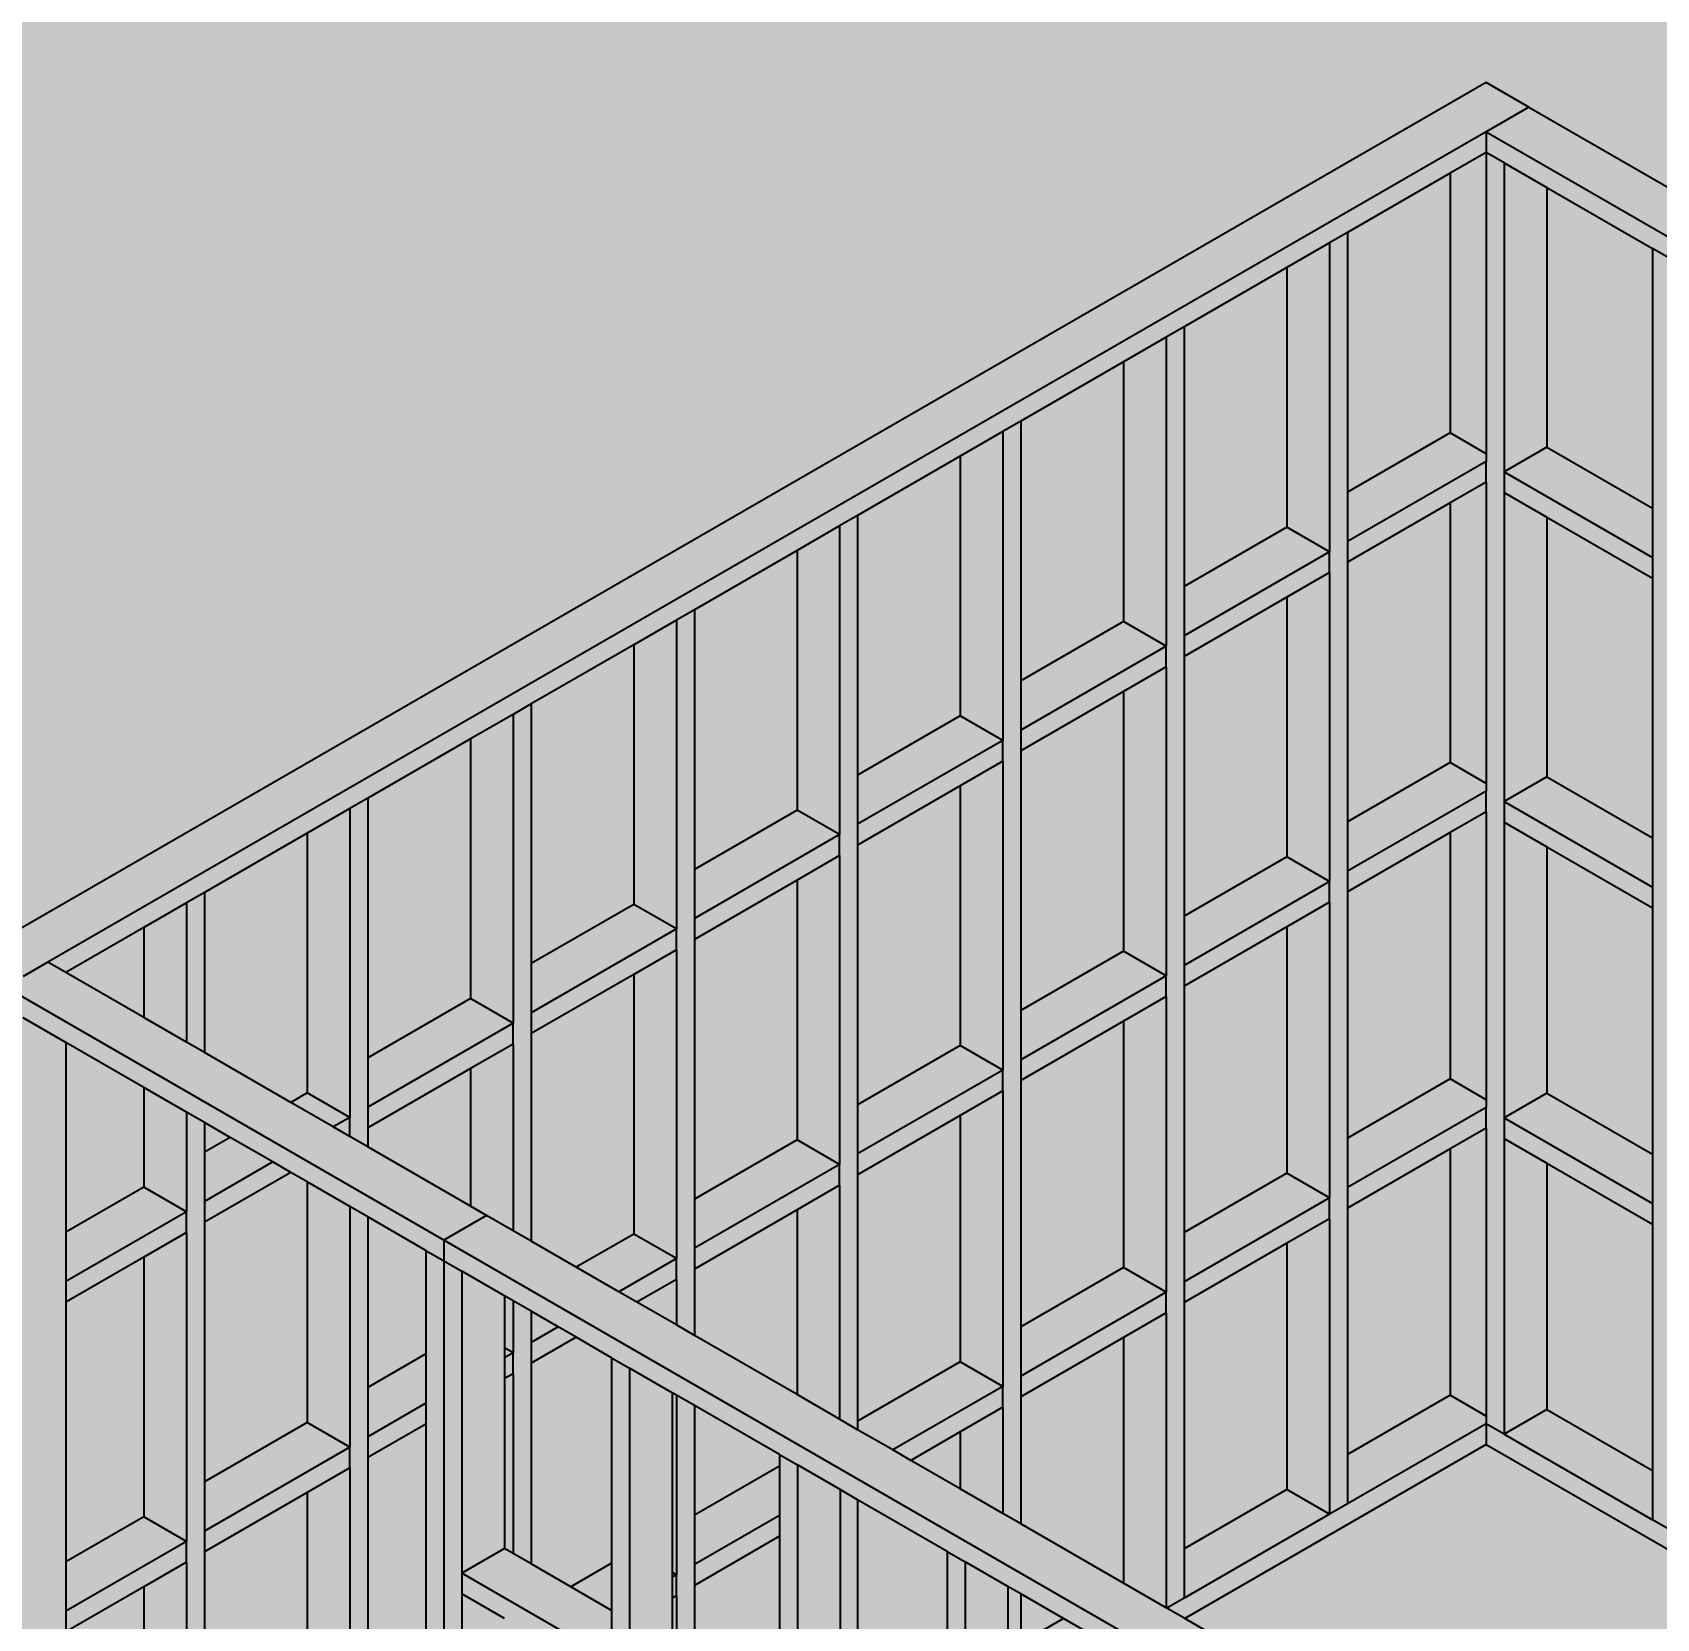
# Model space of a CAD drawing. Header units: millimetres. Extents: x 19458 to 19801, y 4351 to 4752.
# Drawn here: x 19560.17 to 19562.594, y 4524.191 to 4526.559 of the extents above; entities that cross this region are included whole.
import ezdxf

# ---------------------------------------------------------------- set-up
doc = ezdxf.new("R2010")
doc.units = ezdxf.units.MM
for name, color, linetype in [('cotas', 1, 'Continuous'), ('cotas @ 200', 1, 'Continuous'), ('cotas @ 300', 1, 'Continuous'), ('cotas @ 400', 1, 'Continuous'), ('cotas @ 500', 1, 'Continuous')]:
    doc.layers.add(name, color=color, linetype=linetype)
doc.styles.add('century gothic', font='GOTHIC.TTF')
doc.styles.add('COTAS SMC', font='GOTHIC.TTF')
doc.dimstyles.new('ANOTATIVE 100 SMCONSTRUCCIONES', dxfattribs={"dimscale": 0, "dimtxt": 0.18, "dimasz": 0.15, "dimexe": 0.18, "dimexo": 0.09, "dimgap": 0.1, "dimtad": 1, "dimzin": 0, "dimdsep": 46, "dimtxsty": 'century gothic', "dimblk1": 'FLECHA1', "dimblk2": 'FLECHA1', "dimsah": 1, "dimcen": 0.18, "dimdle": 0.075, "dimclrd": 1, "dimclre": 1, "dimclrt": 2, "dimaunit": 1, "dimadec": 0, "dimazin": 0, "dimtfac": 0.75, "dimtix": 1, "dimtmove": 2, "dimatfit": 3, "dimfxl": 0.09, "dimtvp": 1.5, "dimtfill": 1, "dimtolj": 1, "dimtzin": 0, "dimarcsym": 0})
doc.dimstyles.new('PIES SMCONSTRUCCIONES', dxfattribs={"dimscale": 0, "dimtxt": 0.18, "dimasz": 0.2, "dimexe": 0.18, "dimexo": 0, "dimgap": 0.1, "dimtad": 1, "dimdec": 0, "dimlfac": 39.370079, "dimzin": 0, "dimdsep": 46, "dimlunit": 4, "dimtxsty": 'COTAS SMC', "dimblk1": 'FLECHA1', "dimblk2": 'FLECHA1', "dimsah": 1, "dimcen": 0.2, "dimdle": 0.075, "dimclrd": 1, "dimclre": 1, "dimclrt": 2, "dimaunit": 1, "dimadec": 0, "dimazin": 0, "dimtfac": 0.75, "dimtdec": 0, "dimtix": 1, "dimtmove": 2, "dimatfit": 3, "dimfxl": 0.09, "dimtvp": 1.5, "dimtfill": 1, "dimtolj": 1, "dimtzin": 0, "dimarcsym": 0})

# ---------------------------------------------------------------- blocks, each defined once
blk = doc.blocks.new('FLECHA1')
at = {"color": 4}
blk.add_line((-0.246176, -0.248081), (0.248081, 0.25), dxfattribs=at)
at = {"color": 1}
blk.add_line((-1, 0), (0.496162, 0), dxfattribs=at)
blk = doc.blocks.new('*D1729')
at = {"layer": 'cotas', "color": 1, "lineweight": -2, "transparency": 16777216}
for p, q in [((19614.326, 4625.8448), (19614.326, 4700.8448)), ((19570.9836, 4550.8448), (19524.326, 4550.8448)), ((19614.326, 4548.4298), (19614.326, 4550.8448)), ((19570.5339, 4548.4298), (19524.326, 4548.4298)), ((19614.326, 4473.4298), (19614.326, 4398.4298))]:
    blk.add_line(p, q, dxfattribs=at)
at = {"layer": 'Defpoints', "color": 0, "transparency": 16777216}
for p in [(19614.326, 4550.8448), (19615.9836, 4550.8448), (19615.5339, 4548.4298)]:
    blk.add_point(p, dxfattribs=at)
at = {"layer": 'cotas', "color": 1, "lineweight": -2, "transparency": 16777216, "xscale": 75, "yscale": 75, "zscale": 75}
for p, rotation in [((19614.326, 4550.8448), 270), ((19614.326, 4548.4298), 90)]:
    blk.add_blockref('FLECHA1', p, dxfattribs=dict(at, rotation=rotation))
at = {"layer": 'cotas', "color": 2, "transparency": 16777216, "insert": (19517.3376, 4549.6373), "char_height": 90, "attachment_point": 5, "rotation": 90, "style": 'century gothic', "bg_fill": 3, "box_fill_scale": 1.1, "bg_fill_color": 256, "bg_fill_true_color": 13158600, "bg_fill_transparency": 0}
blk.add_mtext('\\A1;2.42', dxfattribs=at)
blk = doc.blocks.new('*D1758')
at = {"layer": 'cotas', "color": 1, "lineweight": -2, "transparency": 16777216}
for p, q in [((19614.326, 4580.8448), (19614.326, 4610.8448)), ((19597.9836, 4550.8448), (19578.326, 4550.8448)), ((19614.326, 4548.4298), (19614.326, 4550.8448)), ((19597.5339, 4548.4298), (19578.326, 4548.4298)), ((19614.326, 4518.4298), (19614.326, 4488.4298))]:
    blk.add_line(p, q, dxfattribs=at)
at = {"layer": 'Defpoints', "color": 0, "transparency": 16777216}
for p in [(19614.326, 4550.8448), (19615.9836, 4550.8448), (19615.5339, 4548.4298)]:
    blk.add_point(p, dxfattribs=at)
at = {"layer": 'cotas', "color": 1, "lineweight": -2, "transparency": 16777216, "xscale": 30, "yscale": 30, "zscale": 30}
for p, rotation in [((19614.326, 4550.8448), 270), ((19614.326, 4548.4298), 90)]:
    blk.add_blockref('FLECHA1', p, dxfattribs=dict(at, rotation=rotation))
at = {"layer": 'cotas', "color": 2, "transparency": 16777216, "insert": (19575.5307, 4549.6373), "char_height": 36, "attachment_point": 5, "rotation": 90, "style": 'century gothic', "bg_fill": 3, "box_fill_scale": 1.1, "bg_fill_color": 256, "bg_fill_true_color": 13158600, "bg_fill_transparency": 0}
blk.add_mtext('\\A1;2.42', dxfattribs=at)
blk = doc.blocks.new('*D1775')
at = {"layer": 'cotas', "color": 1, "lineweight": -2, "transparency": 16777216}
for p, q in [((19614.326, 4595.8448), (19614.326, 4640.8448)), ((19588.9836, 4550.8448), (19560.326, 4550.8448)), ((19614.326, 4548.4298), (19614.326, 4550.8448)), ((19588.5339, 4548.4298), (19560.326, 4548.4298)), ((19614.326, 4503.4298), (19614.326, 4458.4298))]:
    blk.add_line(p, q, dxfattribs=at)
at = {"layer": 'Defpoints', "color": 0, "transparency": 16777216}
for p in [(19614.326, 4550.8448), (19615.9836, 4550.8448), (19615.5339, 4548.4298)]:
    blk.add_point(p, dxfattribs=at)
at = {"layer": 'cotas', "color": 1, "lineweight": -2, "transparency": 16777216, "xscale": 45, "yscale": 45, "zscale": 45}
for p, rotation in [((19614.326, 4550.8448), 270), ((19614.326, 4548.4298), 90)]:
    blk.add_blockref('FLECHA1', p, dxfattribs=dict(at, rotation=rotation))
at = {"layer": 'cotas', "color": 2, "transparency": 16777216, "insert": (19556.133, 4549.6373), "char_height": 54, "attachment_point": 5, "rotation": 90, "style": 'century gothic', "bg_fill": 3, "box_fill_scale": 1.1, "bg_fill_color": 256, "bg_fill_true_color": 13158600, "bg_fill_transparency": 0}
blk.add_mtext('\\A1;2.42', dxfattribs=at)
blk = doc.blocks.new('*D1781')
at = {"layer": 'cotas', "color": 1, "lineweight": -2, "transparency": 16777216}
for p, q in [((19614.326, 4610.8448), (19614.326, 4670.8448)), ((19579.9836, 4550.8448), (19542.326, 4550.8448)), ((19614.326, 4548.4298), (19614.326, 4550.8448)), ((19579.5339, 4548.4298), (19542.326, 4548.4298)), ((19614.326, 4488.4298), (19614.326, 4428.4298))]:
    blk.add_line(p, q, dxfattribs=at)
at = {"layer": 'Defpoints', "color": 0, "transparency": 16777216}
for p in [(19614.326, 4550.8448), (19615.9836, 4550.8448), (19615.5339, 4548.4298)]:
    blk.add_point(p, dxfattribs=at)
at = {"layer": 'cotas', "color": 1, "lineweight": -2, "transparency": 16777216, "xscale": 60, "yscale": 60, "zscale": 60}
for p, rotation in [((19614.326, 4550.8448), 270), ((19614.326, 4548.4298), 90)]:
    blk.add_blockref('FLECHA1', p, dxfattribs=dict(at, rotation=rotation))
at = {"layer": 'cotas', "color": 2, "transparency": 16777216, "insert": (19536.7353, 4549.6373), "char_height": 72, "attachment_point": 5, "rotation": 90, "style": 'century gothic', "bg_fill": 3, "box_fill_scale": 1.1, "bg_fill_color": 256, "bg_fill_true_color": 13158600, "bg_fill_transparency": 0}
blk.add_mtext('\\A1;2.42', dxfattribs=at)
blk = doc.blocks.new('*D1784')
at = {"layer": 'cotas', "color": 1, "lineweight": -2, "transparency": 16777216}
for p, q in [((19620.0128, 4651.7533), (19620.0128, 4751.7533)), ((19620.4168, 4551.7533), (19530.0128, 4551.7533)), ((19620.0128, 4550.5333), (19620.0128, 4551.7533)), ((19620.4168, 4550.5333), (19530.0128, 4550.5333)), ((19620.0128, 4450.5333), (19620.0128, 4350.5333))]:
    blk.add_line(p, q, dxfattribs=at)
at = {"layer": 'Defpoints', "color": 0, "transparency": 16777216}
for p in [(19620.0128, 4551.7533), (19620.4168, 4551.7533), (19620.4168, 4550.5333)]:
    blk.add_point(p, dxfattribs=at)
at = {"layer": 'cotas', "color": 1, "lineweight": -2, "transparency": 16777216, "xscale": 100, "yscale": 100, "zscale": 100}
for p, rotation in [((19620.0128, 4551.7533), 270), ((19620.0128, 4550.5333), 90)]:
    blk.add_blockref('FLECHA1', p, dxfattribs=dict(at, rotation=rotation))
at = {"layer": 'cotas', "color": 2, "transparency": 16777216, "insert": (19523.8809, 4551.1433), "char_height": 90, "attachment_point": 5, "rotation": 90, "style": 'COTAS SMC', "bg_fill": 3, "box_fill_scale": 1.1, "bg_fill_color": 256, "bg_fill_true_color": 13158600, "bg_fill_transparency": 0}
blk.add_mtext("\\A1;4'", dxfattribs=at)
blk = doc.blocks.new('*D1828')
at = {"layer": 'cotas', "color": 1, "lineweight": -2, "transparency": 16777216}
for p, q in [((19620.0128, 4611.7533), (19620.0128, 4671.7533)), ((19620.4168, 4551.7533), (19566.0128, 4551.7533)), ((19620.0128, 4550.5333), (19620.0128, 4551.7533)), ((19620.4168, 4550.5333), (19566.0128, 4550.5333)), ((19620.0128, 4490.5333), (19620.0128, 4430.5333))]:
    blk.add_line(p, q, dxfattribs=at)
at = {"layer": 'Defpoints', "color": 0, "transparency": 16777216}
for p in [(19620.0128, 4551.7533), (19620.4168, 4551.7533), (19620.4168, 4550.5333)]:
    blk.add_point(p, dxfattribs=at)
at = {"layer": 'cotas', "color": 1, "lineweight": -2, "transparency": 16777216, "xscale": 60, "yscale": 60, "zscale": 60}
for p, rotation in [((19620.0128, 4551.7533), 270), ((19620.0128, 4550.5333), 90)]:
    blk.add_blockref('FLECHA1', p, dxfattribs=dict(at, rotation=rotation))
at = {"layer": 'cotas', "color": 2, "transparency": 16777216, "insert": (19562.3337, 4551.1433), "char_height": 54, "attachment_point": 5, "rotation": 90, "style": 'COTAS SMC', "bg_fill": 3, "box_fill_scale": 1.1, "bg_fill_color": 256, "bg_fill_true_color": 13158600, "bg_fill_transparency": 0}
blk.add_mtext("\\A1;4'", dxfattribs=at)
blk = doc.blocks.new('*D1834')
at = {"layer": 'cotas', "color": 1, "lineweight": -2, "transparency": 16777216}
for p, q in [((19620.0128, 4631.7533), (19620.0128, 4711.7533)), ((19620.4168, 4551.7533), (19548.0128, 4551.7533)), ((19620.0128, 4550.5333), (19620.0128, 4551.7533)), ((19620.4168, 4550.5333), (19548.0128, 4550.5333)), ((19620.0128, 4470.5333), (19620.0128, 4390.5333))]:
    blk.add_line(p, q, dxfattribs=at)
at = {"layer": 'Defpoints', "color": 0, "transparency": 16777216}
for p in [(19620.0128, 4551.7533), (19620.4168, 4551.7533), (19620.4168, 4550.5333)]:
    blk.add_point(p, dxfattribs=at)
at = {"layer": 'cotas', "color": 1, "lineweight": -2, "transparency": 16777216, "xscale": 80, "yscale": 80, "zscale": 80}
for p, rotation in [((19620.0128, 4551.7533), 270), ((19620.0128, 4550.5333), 90)]:
    blk.add_blockref('FLECHA1', p, dxfattribs=dict(at, rotation=rotation))
at = {"layer": 'cotas', "color": 2, "transparency": 16777216, "insert": (19543.1073, 4551.1433), "char_height": 72, "attachment_point": 5, "rotation": 90, "style": 'COTAS SMC', "bg_fill": 3, "box_fill_scale": 1.1, "bg_fill_color": 256, "bg_fill_true_color": 13158600, "bg_fill_transparency": 0}
blk.add_mtext("\\A1;4'", dxfattribs=at)
blk = doc.blocks.new('ISO GENERAL')
at = {"color": 250}
for p, q in [((2.1128, 3.8721), (-0.0978, 2.5958)), ((2.1764, 3.8354), (2.1128, 3.8721)), ((2.1764, 3.8354), (2.1128, 3.7986)), ((2.1764, 3.8354), (3.271, 3.2034)), ((2.1128, 3.7986), (-0.0342, 2.5591)), ((2.1128, 3.7986), (2.1128, 3.7676)), ((2.1128, 3.7986), (3.2074, 3.1667)), ((2.1128, 3.7676), (2.059, 3.7366)), ((2.1396, 3.7521), (2.1128, 3.7676)), ((2.1128, 3.7676), (2.1128, 3.318)), ((2.059, 3.7366), (1.9058, 3.6481)), ((2.059, 3.7366), (2.059, 3.349)), ((2.1396, 3.7521), (2.2033, 3.7153)), ((2.1396, 3.7521), (2.1396, 3.291)), ((2.2033, 3.7153), (2.2033, 3.3278)), ((2.2033, 3.7153), (2.361, 3.6243)), ((1.9058, 3.6481), (1.8789, 3.6326)), ((1.9058, 3.6481), (1.9058, 3.2605)), ((1.8789, 3.6326), (1.8153, 3.5959)), ((1.8789, 3.6326), (1.8789, 3.1715)), ((2.3878, 3.6088), (2.361, 3.6243)), ((2.361, 3.6243), (2.361, 3.2367)), ((1.8153, 3.5959), (1.6621, 3.5074)), ((1.8153, 3.5959), (1.8153, 3.2083)), ((1.6352, 3.4919), (1.5716, 3.4551)), ((1.6621, 3.5074), (1.6352, 3.4919)), ((1.6352, 3.4919), (1.6352, 3.0308)), ((1.6621, 3.5074), (1.6621, 3.1198)), ((1.5716, 3.4551), (1.4183, 3.3667)), ((1.5716, 3.4551), (1.5716, 3.0675)), ((1.3915, 3.3512), (1.3278, 3.3144)), ((1.4183, 3.3667), (1.3915, 3.3512)), ((1.3915, 3.3512), (1.3915, 2.8901)), ((1.4183, 3.3667), (1.4183, 2.9791)), ((2.059, 3.349), (1.9058, 3.2605)), ((2.1128, 3.318), (2.059, 3.349)), ((2.2033, 3.3278), (2.1396, 3.291)), ((2.2033, 3.3278), (2.361, 3.2367)), ((1.3278, 3.3144), (1.1746, 3.226)), ((1.3278, 3.3144), (1.3278, 2.9268)), ((2.1128, 3.3065), (1.9058, 3.187)), ((2.1128, 3.318), (2.1128, 3.3065)), ((2.1128, 3.2755), (2.1128, 3.3065)), ((2.1128, 3.2755), (2.059, 3.2445)), ((2.1128, 3.2755), (2.1128, 2.8259)), ((2.1396, 3.291), (2.1396, 3.26)), ((2.1396, 3.291), (2.361, 3.1632)), ((1.9058, 3.2605), (1.9058, 3.187)), ((2.1396, 3.26), (2.2033, 3.2232)), ((2.1396, 3.26), (2.1396, 2.7989)), ((1.1746, 3.226), (1.1477, 3.2104)), ((1.1746, 3.226), (1.1746, 2.8384)), ((2.059, 3.2445), (1.9058, 3.156)), ((2.059, 3.2445), (2.059, 2.8569)), ((2.361, 3.2367), (2.361, 3.1632)), ((1.1477, 3.2104), (1.0841, 3.1737)), ((1.1477, 3.2104), (1.1477, 2.7494)), ((1.8153, 3.2083), (1.6621, 3.1198)), ((1.8789, 3.1715), (1.8153, 3.2083)), ((2.2033, 3.2232), (2.2033, 2.8356)), ((2.2033, 3.2232), (2.361, 3.1322)), ((1.9058, 3.187), (1.9058, 3.156)), ((1.0841, 3.1737), (0.9309, 3.0852)), ((1.0841, 3.1737), (1.0841, 2.7861)), ((1.8789, 3.1715), (1.6621, 3.0463)), ((1.8789, 3.1405), (1.8789, 3.1715)), ((1.9058, 3.156), (1.9058, 2.7684)), ((2.361, 3.1632), (2.361, 3.1322)), ((1.8789, 3.1405), (1.8153, 3.1038)), ((1.8789, 3.1405), (1.8789, 2.6794)), ((2.361, 3.1322), (2.361, 2.7446)), ((1.6621, 3.1198), (1.6621, 3.0463)), ((1.8153, 3.1038), (1.6621, 3.0153)), ((1.8153, 3.1038), (1.8153, 2.7162)), ((0.9309, 3.0852), (0.904, 3.0697)), ((0.9309, 3.0852), (0.9309, 2.6976)), ((0.904, 3.0697), (0.8404, 3.033)), ((0.904, 3.0697), (0.904, 2.6086)), ((1.5716, 3.0675), (1.4183, 2.9791)), ((1.6352, 3.0308), (1.5716, 3.0675)), ((0.8404, 3.033), (0.6871, 2.9445)), ((0.8404, 3.033), (0.8404, 2.6454)), ((1.6352, 3.0308), (1.4183, 2.9056)), ((1.6352, 2.9998), (1.6352, 3.0308)), ((1.6621, 3.0463), (1.6621, 3.0153)), ((1.6621, 3.0153), (1.6621, 2.6277)), ((1.6352, 2.9998), (1.5716, 2.963)), ((1.6352, 2.9998), (1.6352, 2.5387)), ((1.4183, 2.9791), (1.4183, 2.9056)), ((1.5716, 2.963), (1.4183, 2.8746)), ((1.5716, 2.963), (1.5716, 2.5754)), ((0.6871, 2.9445), (0.6603, 2.929)), ((0.6871, 2.9445), (0.6871, 2.5569)), ((0.6603, 2.929), (0.5966, 2.8923)), ((0.6603, 2.929), (0.6603, 2.4679)), ((1.3278, 2.9268), (1.1746, 2.8384)), ((1.3915, 2.8901), (1.3278, 2.9268)), ((0.5966, 2.8923), (0.4434, 2.8038)), ((0.5966, 2.8923), (0.5966, 2.5047)), ((1.3915, 2.8901), (1.1746, 2.7649)), ((1.3915, 2.8591), (1.3915, 2.8901)), ((1.4183, 2.9056), (1.4183, 2.8746)), ((1.4183, 2.8746), (1.4183, 2.487)), ((1.1746, 2.8384), (1.1746, 2.7649)), ((1.3915, 2.8591), (1.3278, 2.8223)), ((1.3915, 2.8591), (1.3915, 2.398)), ((2.059, 2.8569), (1.9058, 2.7684)), ((2.1128, 2.8259), (2.059, 2.8569)), ((1.3278, 2.8223), (1.1746, 2.7339)), ((1.3278, 2.8223), (1.3278, 2.4347)), ((2.1128, 2.8144), (1.9058, 2.6949)), ((2.1128, 2.8259), (2.1128, 2.8144)), ((2.1128, 2.7834), (2.1128, 2.8144)), ((2.2033, 2.8356), (2.1396, 2.7989)), ((2.2033, 2.8356), (2.361, 2.7446)), ((0.4165, 2.7883), (0.3529, 2.7515)), ((0.4434, 2.8038), (0.4165, 2.7883)), ((0.4165, 2.7883), (0.4165, 2.3272)), ((0.4434, 2.8038), (0.4434, 2.4162)), ((2.1396, 2.7989), (2.1396, 2.7679)), ((2.1396, 2.7989), (2.361, 2.6711)), ((1.0841, 2.7861), (0.9309, 2.6976)), ((1.1477, 2.7494), (1.0841, 2.7861)), ((1.1746, 2.7649), (1.1746, 2.7339)), ((1.9058, 2.7684), (1.9058, 2.6949)), ((2.1128, 2.7834), (2.059, 2.7524)), ((2.1128, 2.7834), (2.1128, 2.3537)), ((2.1396, 2.7679), (2.2033, 2.7311)), ((2.1396, 2.7679), (2.1396, 2.3267)), ((0.3529, 2.7515), (0.1997, 2.6631)), ((0.3529, 2.7515), (0.3529, 2.364)), ((1.1477, 2.7494), (0.9309, 2.6242)), ((1.1477, 2.7183), (1.1477, 2.7494)), ((2.059, 2.7524), (1.9058, 2.6639)), ((2.059, 2.7524), (2.059, 2.3847)), ((2.361, 2.7446), (2.361, 2.6711)), ((1.1477, 2.7183), (1.0841, 2.6816)), ((1.1477, 2.7183), (1.1477, 2.2573)), ((1.1746, 2.7339), (1.1746, 2.3463)), ((1.8153, 2.7162), (1.6621, 2.6277)), ((1.8789, 2.6794), (1.8153, 2.7162)), ((2.2033, 2.7311), (2.2033, 2.3635)), ((2.2033, 2.7311), (2.361, 2.6401)), ((0.9309, 2.6976), (0.9309, 2.6242)), ((1.9058, 2.6949), (1.9058, 2.6639)), ((1.0841, 2.6816), (0.9309, 2.5931)), ((1.0841, 2.6816), (1.0841, 2.294)), ((1.8789, 2.6794), (1.6621, 2.5542)), ((1.8789, 2.6484), (1.8789, 2.6794)), ((2.361, 2.6711), (2.361, 2.6401)), ((0.1728, 2.6476), (0.1092, 2.6108)), ((0.1997, 2.6631), (0.1728, 2.6476)), ((0.1728, 2.6476), (0.1728, 2.4396)), ((0.1997, 2.6631), (0.1997, 2.4241)), ((0.8404, 2.6454), (0.6871, 2.5569)), ((0.904, 2.6086), (0.8404, 2.6454)), ((1.8789, 2.6484), (1.8153, 2.6116)), ((1.8789, 2.6484), (1.8789, 2.2072)), ((1.9058, 2.6639), (1.9058, 2.2962)), ((0.9309, 2.6242), (0.9309, 2.5931)), ((1.6621, 2.6277), (1.6621, 2.5542)), ((2.361, 2.6401), (2.361, 2.2724)), ((0.1092, 2.6108), (-0.0073, 2.5436)), ((0.1092, 2.6108), (0.1092, 2.4764)), ((0.904, 2.6086), (0.6871, 2.4834)), ((0.904, 2.5776), (0.904, 2.6086)), ((1.8153, 2.6116), (1.6621, 2.5232)), ((1.8153, 2.6116), (1.8153, 2.244)), ((0.904, 2.5776), (0.8404, 2.5409)), ((0.904, 2.5776), (0.904, 2.1165)), ((0.9309, 2.5931), (0.9309, 2.2055)), ((1.5716, 2.5754), (1.4183, 2.487)), ((1.6352, 2.5387), (1.5716, 2.5754)), ((-0.0342, 2.5591), (-0.0709, 2.5379)), ((-0.0073, 2.5436), (-0.0342, 2.5591)), ((0.6871, 2.5569), (0.6871, 2.4834)), ((1.6621, 2.5542), (1.6621, 2.5232)), ((0.557, 2.1443), (-0.0978, 2.5224)), ((0.1092, 2.4764), (-0.0073, 2.5436)), ((0.8404, 2.5409), (0.6871, 2.4524)), ((0.8404, 2.5409), (0.8404, 2.1533)), ((1.6352, 2.5387), (1.4183, 2.4135)), ((1.6352, 2.5077), (1.6352, 2.5387)), ((1.6621, 2.5232), (1.6621, 2.1555)), ((0.5966, 2.5047), (0.4434, 2.4162)), ((0.6603, 2.4679), (0.5966, 2.5047)), ((1.6352, 2.5077), (1.5716, 2.4709)), ((1.6352, 2.5077), (1.6352, 2.0665)), ((-0.0073, 2.4391), (-0.0709, 2.4758)), ((0.1728, 2.4396), (0.1092, 2.4764)), ((0.6871, 2.4834), (0.6871, 2.4524)), ((1.4183, 2.487), (1.4183, 2.4135)), ((0.6603, 2.4679), (0.4434, 2.3427)), ((0.6603, 2.4369), (0.6603, 2.4679)), ((0.6871, 2.4524), (0.6871, 2.1427)), ((1.5716, 2.4709), (1.4183, 2.3825)), ((1.5716, 2.4709), (1.5716, 2.1033)), ((-0.0073, 2.4391), (-0.0073, 2.156)), ((0.1092, 2.3718), (-0.0073, 2.4391)), ((0.1997, 2.4241), (0.1728, 2.4396)), ((0.3284, 2.3498), (0.1997, 2.4241)), ((0.6603, 2.4369), (0.5966, 2.4002)), ((0.6603, 2.4369), (0.6603, 2.1582)), ((1.3278, 2.4347), (1.1746, 2.3463)), ((1.3915, 2.398), (1.3278, 2.4347)), ((0.4434, 2.4162), (0.4434, 2.3427)), ((0.5966, 2.4002), (0.4434, 2.3117)), ((0.5966, 2.4002), (0.5966, 2.1949)), ((1.4183, 2.4135), (1.4183, 2.3825)), ((1.3915, 2.398), (1.1746, 2.2728)), ((1.3915, 2.367), (1.3915, 2.398)), ((1.4183, 2.3825), (1.4183, 2.0148)), ((2.059, 2.3847), (1.9058, 2.2962)), ((2.1128, 2.3537), (2.059, 2.3847)), ((0.1092, 2.3718), (0.1092, 2.2232)), ((0.1728, 2.3351), (0.1092, 2.3718)), ((0.3529, 2.364), (0.3284, 2.3498)), ((0.4165, 2.3272), (0.3529, 2.364)), ((1.3915, 2.367), (1.3278, 2.3302)), ((1.3915, 2.367), (1.3915, 1.9258)), ((2.1128, 2.3537), (2.1128, 2.3422)), ((2.2033, 2.3635), (2.1396, 2.3267)), ((2.2033, 2.3635), (2.361, 2.2724)), ((0.1728, 2.3351), (0.1728, 2.1865)), ((0.1997, 2.3196), (0.1728, 2.3351)), ((0.392, 2.3131), (0.3284, 2.3498)), ((0.4165, 2.3272), (0.392, 2.3131)), ((0.4165, 2.2989), (0.4165, 2.3272)), ((0.4434, 2.3427), (0.4434, 2.3117)), ((1.1746, 2.3463), (1.1746, 2.2728)), ((1.3278, 2.3302), (1.1746, 2.2417)), ((1.3278, 2.3302), (1.3278, 1.9625)), ((2.1128, 2.3422), (1.9058, 2.2228)), ((2.1128, 2.3112), (2.1128, 2.3422)), ((0.2379, 2.2975), (0.1997, 2.3196)), ((0.1997, 2.3196), (0.1997, 2.2755)), ((0.4165, 2.2989), (0.392, 2.3131)), ((0.4434, 2.3117), (0.4434, 2.2834)), ((2.1128, 2.3112), (2.059, 2.2802)), ((2.1128, 2.3112), (2.1128, 1.8815)), ((2.1396, 2.3267), (2.1396, 2.2957)), ((2.1396, 2.3267), (2.361, 2.1989)), ((0.2379, 2.2975), (0.1997, 2.2755)), ((0.3015, 2.2608), (0.2379, 2.2975)), ((0.4434, 2.2834), (0.4165, 2.2989)), ((0.5966, 2.1949), (0.4434, 2.2834)), ((1.0841, 2.294), (0.9309, 2.2055)), ((1.1477, 2.2573), (1.0841, 2.294)), ((1.9058, 2.2962), (1.9058, 2.2228)), ((2.059, 2.2802), (1.9058, 2.1917)), ((2.059, 2.2802), (2.059, 1.9125)), ((2.1396, 2.2957), (2.1396, 1.8545)), ((2.1396, 2.2957), (2.2033, 2.259)), ((0.1997, 2.2755), (0.1997, 2.202)), ((0.3015, 2.2608), (0.1997, 2.202)), ((0.3284, 2.2453), (0.3015, 2.2608)), ((1.1477, 2.2573), (0.9309, 2.1321)), ((1.1477, 2.2262), (1.1477, 2.2573)), ((1.1746, 2.2728), (1.1746, 2.2417)), ((2.2033, 2.259), (2.2033, 1.8913)), ((2.2033, 2.259), (2.361, 2.1679)), ((2.361, 2.2724), (2.361, 2.1989)), ((0.3284, 2.2453), (0.1997, 2.171)), ((0.3529, 2.2311), (0.3284, 2.2453)), ((0.3529, 2.2311), (0.3529, 1.8718)), ((0.4165, 2.1944), (0.3529, 2.2311)), ((1.1746, 2.2417), (1.1746, 1.8741)), ((1.8153, 2.244), (1.6621, 2.1555)), ((1.8789, 2.2072), (1.8153, 2.244)), ((0.1092, 2.2232), (-0.0073, 2.156)), ((0.1728, 2.1865), (0.1092, 2.2232)), ((1.1477, 2.2262), (1.0841, 2.1895)), ((1.1477, 2.2262), (1.1477, 1.8767)), ((1.8789, 2.2072), (1.6621, 2.082)), ((1.8789, 2.1762), (1.8789, 2.2072)), ((1.9058, 2.2228), (1.9058, 2.1917)), ((0.1728, 2.1865), (-0.0073, 2.0825)), ((0.1728, 2.1555), (0.1728, 2.1865)), ((0.1997, 2.202), (0.1997, 2.171)), ((0.4434, 2.1789), (0.4165, 2.1944)), ((0.4165, 2.1944), (0.4165, 1.8351)), ((0.6206, 2.1811), (0.5966, 2.1949)), ((0.9309, 2.2055), (0.9309, 2.1321)), ((1.0841, 2.1895), (0.9309, 2.101)), ((1.0841, 2.1895), (1.0841, 1.9135)), ((1.9058, 2.1917), (1.9058, 1.8241)), ((2.361, 2.1989), (2.361, 2.1679)), ((0.1997, 2.171), (0.1997, 1.7834)), ((0.5301, 2.1288), (0.4434, 2.1789)), ((0.4434, 2.1789), (0.4434, 1.9241)), ((0.6206, 2.1811), (0.557, 2.1443)), ((0.6603, 2.1582), (0.6206, 2.1811)), ((0.6871, 2.1427), (0.6603, 2.1582)), ((1.8789, 2.1762), (1.8153, 2.1395)), ((1.8789, 2.1762), (1.8789, 1.7351)), ((2.361, 2.1679), (2.361, 1.8003)), ((-0.0073, 2.156), (-0.0073, 2.0825)), ((0.1728, 2.1555), (0.1092, 2.1187)), ((0.1728, 2.1555), (0.1728, 1.6944)), ((0.557, 2.1443), (0.557, 2.1133)), ((1.8361, 1.4058), (0.557, 2.1443)), ((0.7545, 2.1037), (0.6871, 2.1427)), ((0.8404, 2.1533), (0.7545, 2.1037)), ((0.904, 2.1165), (0.8404, 2.1533)), ((1.6621, 2.1555), (1.6621, 2.082)), ((1.8153, 2.1395), (1.6621, 2.051)), ((1.8153, 2.1395), (1.8153, 1.7718)), ((0.1092, 2.1187), (-0.0073, 2.0515)), ((0.1092, 2.1187), (0.1092, 1.7311)), ((0.5301, 2.1288), (0.557, 2.1133)), ((0.5301, 2.1288), (0.5301, 1.9742)), ((0.557, 2.1133), (0.5839, 2.0978)), ((0.557, 2.1133), (0.557, 0.6673)), ((0.904, 2.1165), (0.8182, 2.067)), ((0.904, 2.0855), (0.904, 2.1165)), ((0.9309, 2.1321), (0.9309, 2.101)), ((0.5839, 2.0978), (0.5839, 1.6471)), ((0.6475, 2.061), (0.5839, 2.0978)), ((0.8182, 2.067), (0.7545, 2.1037)), ((0.904, 2.0855), (0.8451, 2.0515)), ((0.904, 2.0855), (0.904, 2.0175)), ((0.9309, 2.101), (0.9309, 2.0019)), ((1.5716, 2.1033), (1.4183, 2.0148)), ((1.6352, 2.0665), (1.5716, 2.1033)), ((-0.0073, 2.0825), (-0.0073, 2.0515)), ((0.6475, 2.061), (0.6475, 1.9832)), ((0.6603, 2.0537), (0.6475, 2.061)), ((0.8451, 2.0515), (0.8182, 2.067)), ((1.6352, 2.0665), (1.4183, 1.9413)), ((1.6352, 2.0355), (1.6352, 2.0665)), ((1.6621, 2.082), (1.6621, 2.051)), ((-0.0073, 2.0515), (-0.0073, 1.6639)), ((0.6603, 2.0537), (0.6603, 1.9758)), ((0.6871, 2.0382), (0.6603, 2.0537)), ((0.6871, 2.0382), (0.6871, 1.9913)), ((0.7277, 2.0147), (0.6871, 2.0382)), ((0.904, 2.0175), (0.8451, 2.0515)), ((1.6621, 2.051), (1.6621, 1.6833)), ((0.7277, 2.0147), (0.6871, 1.9913)), ((0.7545, 1.9992), (0.7277, 2.0147)), ((0.9309, 2.0019), (0.904, 2.0175)), ((1.4183, 2.0148), (1.4183, 1.9413)), ((1.6352, 2.0355), (1.5716, 1.9987)), ((1.6352, 2.0355), (1.6352, 1.5953)), ((0.7545, 1.9992), (0.6871, 1.9603)), ((0.6871, 1.9913), (0.6871, 1.9603)), ((0.8074, 1.9687), (0.7545, 1.9992)), ((1.0841, 1.9135), (0.9309, 2.0019)), ((1.5716, 1.9987), (1.4183, 1.9103)), ((1.5716, 1.9987), (1.5716, 1.632)), ((0.5301, 1.9742), (0.4434, 1.9241)), ((0.5301, 1.9742), (0.5301, 1.9007)), ((0.6603, 1.9758), (0.6475, 1.9832)), ((0.6475, 1.9832), (0.6475, 1.9684)), ((0.6603, 1.9758), (0.6475, 1.9684)), ((0.6475, 1.9684), (0.6475, 1.9374)), ((0.6603, 1.9448), (0.6603, 1.9758)), ((0.8074, 1.9687), (0.8343, 1.9532)), ((0.8074, 1.9687), (0.8074, 1.6621)), ((0.6603, 1.9448), (0.6475, 1.9374)), ((0.6603, 1.9448), (0.6603, 1.6764)), ((0.6871, 1.9603), (0.6871, 1.6609)), ((0.8343, 1.9532), (0.8343, 1.5025)), ((0.898, 1.9164), (0.8343, 1.9532)), ((1.3278, 1.9625), (1.1746, 1.8741)), ((1.3915, 1.9258), (1.3278, 1.9625)), ((1.4183, 1.9413), (1.4183, 1.9103)), ((0.4434, 1.9241), (0.4434, 1.8506)), ((0.6475, 1.9374), (0.6475, 1.6838)), ((0.898, 1.9164), (0.898, 1.6479)), ((0.904, 1.9129), (0.898, 1.9164)), ((1.3915, 1.9258), (1.2271, 1.8309)), ((1.3915, 1.8948), (1.3915, 1.9258)), ((0.5301, 1.9007), (0.4434, 1.8506)), ((0.5301, 1.9007), (0.5301, 1.8697)), ((0.904, 1.9129), (0.904, 1.6444)), ((0.9309, 1.8974), (0.904, 1.9129)), ((0.9309, 1.8974), (0.9309, 1.7334)), ((1.0579, 1.8241), (0.9309, 1.8974)), ((1.1477, 1.8767), (1.0841, 1.9135)), ((1.3915, 1.8948), (1.3278, 1.858)), ((1.3915, 1.8948), (1.3915, 1.736)), ((1.4183, 1.9103), (1.4183, 1.7205)), ((2.059, 1.9125), (1.9058, 1.8241)), ((2.1128, 1.8815), (2.059, 1.9125)), ((2.2033, 1.8913), (2.1396, 1.8545)), ((2.2033, 1.8913), (2.361, 1.8003)), ((0.3529, 1.8718), (0.1997, 1.7834)), ((0.4165, 1.8351), (0.3529, 1.8718)), ((0.5301, 1.8697), (0.4434, 1.8196)), ((0.5301, 1.8697), (0.5301, 1.502)), ((1.1746, 1.8612), (1.1477, 1.8767)), ((1.1746, 1.8741), (1.1746, 1.8612)), ((2.1128, 1.8701), (1.9058, 1.7506)), ((2.1128, 1.8815), (2.1128, 1.8701)), ((2.1128, 1.8701), (2.1128, 1.839)), ((2.1396, 1.8545), (2.1128, 1.8701)), ((0.4434, 1.8506), (0.4434, 1.8196)), ((1.2271, 1.8309), (1.1746, 1.8612)), ((1.3278, 1.858), (1.254, 1.8154)), ((1.3278, 1.858), (1.3278, 1.7728)), ((2.1396, 1.8545), (2.361, 1.7268)), ((0.4165, 1.8351), (0.1997, 1.7099)), ((0.4165, 1.8041), (0.4165, 1.8351)), ((0.4434, 1.8196), (0.4434, 1.4519)), ((1.0579, 1.8241), (1.0848, 1.8086)), ((1.0579, 1.8241), (1.0579, 1.8067)), ((1.254, 1.8154), (1.2271, 1.8309)), ((2.1128, 1.839), (1.6629, 1.5793)), ((1.9058, 1.8241), (1.9058, 1.7506)), ((2.1128, 1.839), (3.1098, 1.2634)), ((0.4165, 1.8041), (0.3529, 1.7673)), ((0.4165, 1.8041), (0.4165, 1.3629)), ((1.0579, 1.8067), (0.9309, 1.7334)), ((1.0579, 1.8067), (1.0579, 1.7332)), ((1.0848, 1.8086), (1.0848, 1.3579)), ((1.1484, 1.7718), (1.0848, 1.8086)), ((1.3278, 1.7728), (1.254, 1.8154)), ((2.361, 1.8003), (2.361, 1.7268)), ((0.1997, 1.7834), (0.1997, 1.7099)), ((1.1484, 1.7718), (1.1484, 1.3946)), ((1.1746, 1.7567), (1.1484, 1.7718)), ((1.3915, 1.736), (1.3278, 1.7728)), ((1.8153, 1.7718), (1.6621, 1.6833)), ((1.8789, 1.7351), (1.8153, 1.7718)), ((0.3529, 1.7673), (0.1997, 1.6789)), ((0.3529, 1.7673), (0.3529, 1.3997)), ((1.1746, 1.7567), (1.1746, 1.4019)), ((1.3084, 1.6795), (1.1746, 1.7567)), ((1.9058, 1.7506), (1.8789, 1.7351)), ((0.1092, 1.7311), (-0.0073, 1.6639)), ((0.1728, 1.6944), (0.1092, 1.7311)), ((0.9309, 1.7334), (0.9309, 1.6599)), ((1.0579, 1.7332), (0.9309, 1.6599)), ((1.0579, 1.7332), (1.0579, 1.7022)), ((1.4183, 1.7205), (1.3915, 1.736)), ((1.8789, 1.7351), (1.6621, 1.6099)), ((2.3878, 1.7113), (2.361, 1.7268)), ((0.1997, 1.7099), (0.1997, 1.6789)), ((1.0579, 1.7022), (0.9309, 1.6288)), ((1.0579, 1.7022), (1.0579, 1.4469)), ((1.5716, 1.632), (1.4183, 1.7205)), ((0.1728, 1.6944), (-0.0073, 1.5904)), ((0.1728, 1.6634), (0.1728, 1.6944)), ((0.1997, 1.6789), (0.1997, 1.3112)), ((0.6475, 1.6838), (0.5839, 1.6471)), ((0.6603, 1.6764), (0.6475, 1.6838)), ((0.6871, 1.6609), (0.6603, 1.6764)), ((1.3084, 1.6795), (1.3352, 1.664)), ((1.3084, 1.6795), (1.3084, 1.4791)), ((1.6621, 1.6833), (1.6621, 1.6099)), ((-0.0073, 1.6639), (-0.0073, 1.5904)), ((0.1728, 1.6634), (0.1092, 1.6266)), ((0.1728, 1.6634), (0.1728, 1.2222)), ((0.7463, 1.6268), (0.6871, 1.6609)), ((0.8074, 1.6621), (0.7463, 1.6268)), ((0.8074, 1.6621), (0.8074, 1.5915)), ((0.9309, 1.6599), (0.9309, 1.6288)), ((1.3352, 1.664), (1.3352, 1.2133)), ((1.3989, 1.6272), (1.3352, 1.664)), ((0.1092, 1.6266), (-0.0073, 1.5594)), ((0.1092, 1.6266), (0.1092, 1.2589)), ((0.8074, 1.518), (0.5839, 1.6471)), ((0.5839, 1.6471), (0.5839, 1.616)), ((0.8074, 1.5915), (0.7463, 1.6268)), ((0.904, 1.6444), (0.898, 1.6479)), ((0.898, 1.6479), (0.898, 1.6409)), ((0.904, 1.6444), (0.898, 1.6409)), ((0.898, 1.6409), (0.898, 1.6098)), ((0.904, 1.6133), (0.904, 1.6444)), ((0.9309, 1.6288), (0.9309, 1.5202)), ((1.3989, 1.6272), (1.3989, 1.4579)), ((1.4183, 1.616), (1.3989, 1.6272)), ((1.6352, 1.5953), (1.5716, 1.632)), ((0.6475, 1.5793), (0.5839, 1.616)), ((0.5839, 1.616), (0.5839, 1.1446)), ((0.904, 1.6133), (0.898, 1.6098)), ((0.898, 1.6098), (0.898, 1.5392)), ((0.904, 1.6133), (0.904, 1.5357)), ((1.4183, 1.616), (1.4183, 1.5426)), ((1.4819, 1.5793), (1.4183, 1.616)), ((1.6621, 1.6099), (1.636, 1.5948)), ((-0.0073, 1.5904), (-0.0073, 1.5594)), ((0.8074, 1.5915), (0.8074, 1.518)), ((1.4819, 1.5793), (1.4183, 1.5426)), ((1.5455, 1.5426), (1.4819, 1.5793)), ((1.636, 1.5948), (1.6352, 1.5953)), ((1.6629, 1.5793), (1.636, 1.5948)), ((2.6599, 1.0037), (1.6629, 1.5793))]:
    blk.add_line(p, q, dxfattribs=at)
blk = doc.blocks.new('JMH')
at = {"color": 2}
for p, q in [((-17.0839, 5.7027), (-17.1475, 5.666)), ((-17.0839, 5.7027), (-15.9893, 5.0707)), ((-17.1475, 5.666), (-17.1475, 5.6349)), ((-17.1475, 5.666), (-16.0529, 5.034)), ((-17.1207, 5.6194), (-17.1475, 5.6349)), ((-17.1475, 5.6349), (-17.1475, 5.1853)), ((-17.1207, 5.6194), (-17.057, 5.5827)), ((-17.1207, 5.6194), (-17.1207, 5.1584)), ((-17.057, 5.5827), (-17.057, 5.1951)), ((-17.057, 5.5827), (-16.8993, 5.4917)), ((-16.8725, 5.4761), (-16.8993, 5.4917)), ((-16.8993, 5.4917), (-16.8993, 5.1041)), ((-16.8725, 5.4761), (-16.8088, 5.4394)), ((-16.8725, 5.4761), (-16.8725, 5.0151)), ((-16.8088, 5.4394), (-16.8088, 5.0518)), ((-16.8088, 5.4394), (-16.6511, 5.3484)), ((-16.6243, 5.3328), (-16.6511, 5.3484)), ((-16.6511, 5.3484), (-16.6511, 4.9608)), ((-16.6243, 5.3328), (-16.0798, 5.0185)), ((-16.6243, 5.3328), (-16.6243, 5.3018)), ((-16.6243, 5.3018), (-16.5606, 5.2651)), ((-16.6243, 5.3018), (-16.6243, 4.3797)), ((-16.5606, 5.2651), (-16.5606, 4.4164)), ((-16.5606, 5.2651), (-16.0798, 4.9875)), ((-17.057, 5.1951), (-17.1207, 5.1584)), ((-17.057, 5.1951), (-16.8993, 5.1041)), ((-17.1475, 5.1853), (-17.1475, 5.1739)), ((-17.1475, 5.1428), (-17.1475, 5.1739)), ((-17.1475, 5.1428), (-17.1475, 4.6932)), ((-17.1207, 5.1584), (-17.1207, 5.1273)), ((-17.1207, 5.1584), (-16.8993, 5.0306)), ((-17.1207, 5.1273), (-17.057, 5.0906)), ((-17.1207, 5.1273), (-17.1207, 4.6663)), ((-17.057, 5.0906), (-17.057, 4.703)), ((-17.057, 5.0906), (-16.8993, 4.9995)), ((-16.8993, 5.1041), (-16.8993, 5.0306)), ((-15.9893, 5.0707), (-16.0529, 5.034)), ((-16.8088, 5.0518), (-16.8725, 5.0151)), ((-16.8088, 5.0518), (-16.6511, 4.9608)), ((-16.8993, 5.0306), (-16.8993, 4.9995)), ((-16.0529, 5.003), (-16.0798, 5.0185)), ((-16.0798, 5.0185), (-16.0798, 4.9875)), ((-16.0529, 5.034), (-16.0529, 5.003)), ((-16.8993, 4.9995), (-16.8993, 4.612)), ((-16.8725, 5.0151), (-16.8725, 4.984)), ((-16.8725, 5.0151), (-16.6511, 4.8873)), ((-16.0529, 5.003), (-16.0529, 3.1871)), ((-16.8725, 4.984), (-16.8088, 4.9473)), ((-16.8725, 4.984), (-16.8725, 4.523)), ((-16.0798, 4.9875), (-16.0798, 4.1388)), ((-16.8088, 4.9473), (-16.8088, 4.5597)), ((-16.8088, 4.9473), (-16.6511, 4.8563)), ((-16.6511, 4.9608), (-16.6511, 4.8873)), ((-16.6511, 4.8873), (-16.6511, 4.8563)), ((-16.6511, 4.8563), (-16.6511, 4.4687)), ((-17.057, 4.703), (-17.1207, 4.6663)), ((-17.057, 4.703), (-16.8993, 4.612)), ((-17.1475, 4.6932), (-17.1475, 4.6818)), ((-17.1475, 4.6507), (-17.1475, 4.6818)), ((-17.1207, 4.6663), (-17.1207, 4.6352)), ((-17.1207, 4.6663), (-16.8993, 4.5385)), ((-17.1475, 4.6507), (-17.1475, 4.221)), ((-17.1207, 4.6352), (-17.057, 4.5985)), ((-17.1207, 4.6352), (-17.1207, 4.1941)), ((-16.8993, 4.612), (-16.8993, 4.5385)), ((-17.057, 4.5985), (-17.057, 4.2308)), ((-17.057, 4.5985), (-16.8993, 4.5074)), ((-16.8088, 4.5597), (-16.8725, 4.523)), ((-16.8088, 4.5597), (-16.6511, 4.4687)), ((-16.8993, 4.5385), (-16.8993, 4.5074)), ((-16.8725, 4.523), (-16.8725, 4.4919)), ((-16.8725, 4.523), (-16.6511, 4.3952)), ((-16.8993, 4.5074), (-16.8993, 4.1398)), ((-16.8725, 4.4919), (-16.8088, 4.4552)), ((-16.8725, 4.4919), (-16.8725, 4.0508)), ((-16.6511, 4.4687), (-16.6511, 4.3952)), ((-16.8088, 4.4552), (-16.8088, 4.0875)), ((-16.8088, 4.4552), (-16.6511, 4.3642)), ((-16.5606, 4.4164), (-16.6243, 4.3797)), ((-16.5606, 4.4164), (-16.0798, 4.1388)), ((-16.6511, 4.3952), (-16.6511, 4.3642)), ((-16.6511, 4.3642), (-16.6511, 3.9965)), ((-16.6243, 4.3797), (-16.0798, 4.0653)), ((-16.6243, 4.3797), (-16.6243, 4.3486)), ((-16.5974, 4.3331), (-16.6243, 4.3486)), ((-16.6243, 4.3486), (-16.6243, 3.4353)), ((-16.5974, 4.3331), (-16.5974, 3.892)), ((-16.5974, 4.3331), (-16.5338, 4.2964)), ((-16.5338, 4.2964), (-16.5338, 3.9287)), ((-16.5338, 4.2964), (-16.3655, 4.1992)), ((-17.1475, 4.221), (-17.1475, 4.2096)), ((-17.057, 4.2308), (-17.1207, 4.1941)), ((-17.057, 4.2308), (-16.8993, 4.1398)), ((-17.1475, 4.1786), (-17.1475, 4.2096)), ((-17.1207, 4.1941), (-17.1207, 4.163)), ((-17.1207, 4.1941), (-16.8993, 4.0663)), ((-16.3386, 4.1837), (-16.3655, 4.1992)), ((-16.3655, 4.1992), (-16.3655, 3.8316)), ((-17.1475, 4.1786), (-17.1475, 3.7488)), ((-16.3386, 4.1837), (-16.3386, 3.7426)), ((-16.3386, 4.1837), (-16.275, 4.147)), ((-17.1207, 4.163), (-17.1207, 3.7219)), ((-17.1207, 4.163), (-17.057, 4.1263)), ((-16.275, 4.147), (-16.275, 3.7793)), ((-16.275, 4.147), (-16.1067, 4.0498)), ((-17.057, 4.1263), (-17.057, 3.7586)), ((-17.057, 4.1263), (-16.8993, 4.0353)), ((-16.8993, 4.1398), (-16.8993, 4.0663)), ((-16.0798, 4.1388), (-16.0798, 4.0653)), ((-16.8088, 4.0875), (-16.8725, 4.0508)), ((-16.8088, 4.0875), (-16.6511, 3.9965)), ((-16.8993, 4.0663), (-16.8993, 4.0353)), ((-16.8725, 4.0508), (-16.8725, 4.0198)), ((-16.8725, 4.0508), (-16.6511, 3.923)), ((-16.0798, 4.0343), (-16.1067, 4.0498)), ((-16.1067, 4.0498), (-16.1067, 3.6821)), ((-16.0798, 4.0653), (-16.0798, 4.0343)), ((-16.8993, 4.0353), (-16.8993, 3.6676)), ((-16.0798, 4.0343), (-16.0798, 3.1716)), ((-16.8725, 4.0198), (-16.8725, 3.5786)), ((-16.8725, 4.0198), (-16.8088, 3.983)), ((-16.8088, 3.983), (-16.8088, 3.6153)), ((-16.8088, 3.983), (-16.6511, 3.892)), ((-16.6511, 3.9965), (-16.6511, 3.923)), ((-16.5338, 3.9287), (-16.5974, 3.892)), ((-16.5338, 3.9287), (-16.3655, 3.8316)), ((-16.6511, 3.923), (-16.6511, 3.892)), ((-16.6511, 3.892), (-16.6511, 3.5243)), ((-16.5974, 3.892), (-16.3655, 3.7581)), ((-16.5974, 3.892), (-16.5974, 3.8609)), ((-16.5974, 3.8609), (-16.5338, 3.8242)), ((-16.5974, 3.8609), (-16.5974, 3.4198)), ((-16.3655, 3.8316), (-16.3655, 3.7581)), ((-16.5338, 3.8242), (-16.5338, 3.4565)), ((-16.5338, 3.8242), (-16.3655, 3.727)), ((-17.057, 3.7586), (-17.1207, 3.7219)), ((-17.057, 3.7586), (-16.8993, 3.6676)), ((-16.3655, 3.7581), (-16.3655, 3.727)), ((-16.275, 3.7793), (-16.3386, 3.7426)), ((-16.275, 3.7793), (-16.1067, 3.6821)), ((-17.1475, 3.7488), (-17.1475, 3.7374)), ((-17.1475, 3.7374), (-17.1475, 3.7064)), ((-17.1207, 3.7219), (-17.1475, 3.7374)), ((-16.3386, 3.7426), (-16.1067, 3.6086)), ((-16.3386, 3.7426), (-16.3386, 3.7115)), ((-17.1207, 3.7219), (-16.8993, 3.5941)), ((-16.3655, 3.727), (-16.3655, 3.3594)), ((-16.3386, 3.7115), (-16.3386, 3.2704)), ((-16.3386, 3.7115), (-16.275, 3.6748)), ((-17.1475, 3.7064), (-16.1505, 3.1308)), ((-16.8993, 3.6676), (-16.8993, 3.5941)), ((-16.275, 3.6748), (-16.275, 3.3071)), ((-16.275, 3.6748), (-16.1067, 3.5776)), ((-16.1067, 3.6821), (-16.1067, 3.6086)), ((-16.8088, 3.6153), (-16.8725, 3.5786)), ((-16.8088, 3.6153), (-16.6511, 3.5243)), ((-16.8725, 3.5786), (-16.8993, 3.5941)), ((-16.1067, 3.6086), (-16.1067, 3.5776)), ((-16.8725, 3.5786), (-16.6511, 3.4508)), ((-16.1067, 3.5776), (-16.1067, 3.21)), ((-16.6511, 3.5243), (-16.6511, 3.4508)), ((-16.6243, 3.4353), (-16.6511, 3.4508)), ((-16.5338, 3.4565), (-16.5974, 3.4198)), ((-16.5338, 3.4565), (-16.3655, 3.3594)), ((-16.5974, 3.4198), (-16.6243, 3.4353)), ((-16.5974, 3.4198), (-16.3655, 3.2859)), ((-16.3655, 3.3594), (-16.3655, 3.2859)), ((-16.275, 3.3071), (-16.3386, 3.2704)), ((-16.275, 3.3071), (-16.1067, 3.21)), ((-16.3386, 3.2704), (-16.3655, 3.2859)), ((-16.3386, 3.2704), (-16.1236, 3.1463)), ((-16.1067, 3.21), (-16.1067, 3.1561)), ((-16.0798, 3.1716), (-16.0529, 3.1871)), ((-16.1236, 3.1463), (-16.1117, 3.1532)), ((-16.1117, 3.1532), (-16.1067, 3.1561)), ((-16.1067, 3.1561), (-16.0798, 3.1716)), ((-16.1505, 3.1308), (-16.1236, 3.1463))]:
    blk.add_line(p, q, dxfattribs=at)
blk = doc.blocks.new('*U1906')
at = {"layer": 'cotas @ 500'}
dim = blk.add_linear_dim(base=(19614.3260382735, 4550.8448237801), p1=(19615.5338597089, 4548.4298237801), p2=(19615.9836080801, 4550.8448237801), angle=90, dimstyle='ANOTATIVE 100 SMCONSTRUCCIONES', override={"dimscale": 500, "dimtix": 1, "dimtofl": 1, "dimtmove": 1, "dimatfit": 1}, dxfattribs=at)
dim.commit()
dim.dimension.update_dxf_attribs({"geometry": '*D1729', "text_midpoint": (19517.3375950376, 4549.6373237801)})
at = {"layer": 'cotas @ 200'}
dim = blk.add_linear_dim(base=(19614.3260382735, 4550.8448237801), p1=(19615.5338597089, 4548.4298237801), p2=(19615.9836080801, 4550.8448237801), angle=90, dimstyle='ANOTATIVE 100 SMCONSTRUCCIONES', override={"dimscale": 200, "dimtix": 1, "dimtofl": 1, "dimtmove": 1, "dimatfit": 1}, dxfattribs=at)
dim.commit()
dim.dimension.update_dxf_attribs({"geometry": '*D1758', "text_midpoint": (19575.5306609792, 4549.6373237801)})
at = {"layer": 'cotas @ 300'}
dim = blk.add_linear_dim(base=(19614.3260382735, 4550.8448237801), p1=(19615.5338597089, 4548.4298237801), p2=(19615.9836080801, 4550.8448237801), angle=90, dimstyle='ANOTATIVE 100 SMCONSTRUCCIONES', override={"dimscale": 300, "dimtix": 1, "dimtofl": 1, "dimtmove": 1, "dimatfit": 1}, dxfattribs=at)
dim.commit()
dim.dimension.update_dxf_attribs({"geometry": '*D1775', "text_midpoint": (19556.132972332, 4549.6373237801)})
at = {"layer": 'cotas @ 400'}
dim = blk.add_linear_dim(base=(19614.3260382735, 4550.8448237801), p1=(19615.5338597089, 4548.4298237801), p2=(19615.9836080801, 4550.8448237801), angle=90, dimstyle='ANOTATIVE 100 SMCONSTRUCCIONES', override={"dimscale": 400, "dimtix": 1, "dimtofl": 1, "dimtmove": 1, "dimatfit": 1}, dxfattribs=at)
dim.commit()
dim.dimension.update_dxf_attribs({"geometry": '*D1781', "text_midpoint": (19536.7352836848, 4549.6373237801)})
blk = doc.blocks.new('*U1908')
at = {"layer": 'cotas @ 500'}
dim = blk.add_linear_dim(base=(19620.0128, 4551.7533), p1=(19620.4168, 4550.5333), p2=(19620.4168, 4551.7533), angle=90, dimstyle='PIES SMCONSTRUCCIONES', override={"dimscale": 500, "dimtix": 1, "dimtofl": 1, "dimtmove": 2, "dimatfit": 3}, dxfattribs=at)
dim.commit()
dim.dimension.update_dxf_attribs({"geometry": '*D1784', "text_midpoint": (19523.8809, 4551.1433)})
at = {"layer": 'cotas @ 300'}
dim = blk.add_linear_dim(base=(19620.0128, 4551.7533), p1=(19620.4168, 4550.5333), p2=(19620.4168, 4551.7533), angle=90, dimstyle='PIES SMCONSTRUCCIONES', override={"dimscale": 300, "dimtix": 1, "dimtofl": 1, "dimtmove": 2, "dimatfit": 3}, dxfattribs=at)
dim.commit()
dim.dimension.update_dxf_attribs({"geometry": '*D1828', "text_midpoint": (19562.3337, 4551.1433)})
at = {"layer": 'cotas @ 400'}
dim = blk.add_linear_dim(base=(19620.0128, 4551.7533), p1=(19620.4168, 4550.5333), p2=(19620.4168, 4551.7533), angle=90, dimstyle='PIES SMCONSTRUCCIONES', override={"dimscale": 400, "dimtix": 1, "dimtofl": 1, "dimtmove": 2, "dimatfit": 3}, dxfattribs=at)
dim.commit()
dim.dimension.update_dxf_attribs({"geometry": '*D1834', "text_midpoint": (19543.1073, 4551.1433)})

msp = doc.modelspace()

# ---------------------------------------------------------------- block references
at = {"layer": 'cotas'}
msp.add_blockref('*U1906', (0, 0), dxfattribs=at)

# ---------------------------------------------------------------- next in the draw order: block references
msp.add_blockref('*U1908', (0, 0), dxfattribs=at)

# ---------------------------------------------------------------- next in the draw order: block references
for name, p in [('ISO GENERAL', (19560.2272, 4522.6118)), ('JMH', (19579.4875, 4520.7445))]:
    msp.add_blockref(name, p)

doc.saveas('drawing.dxf')
